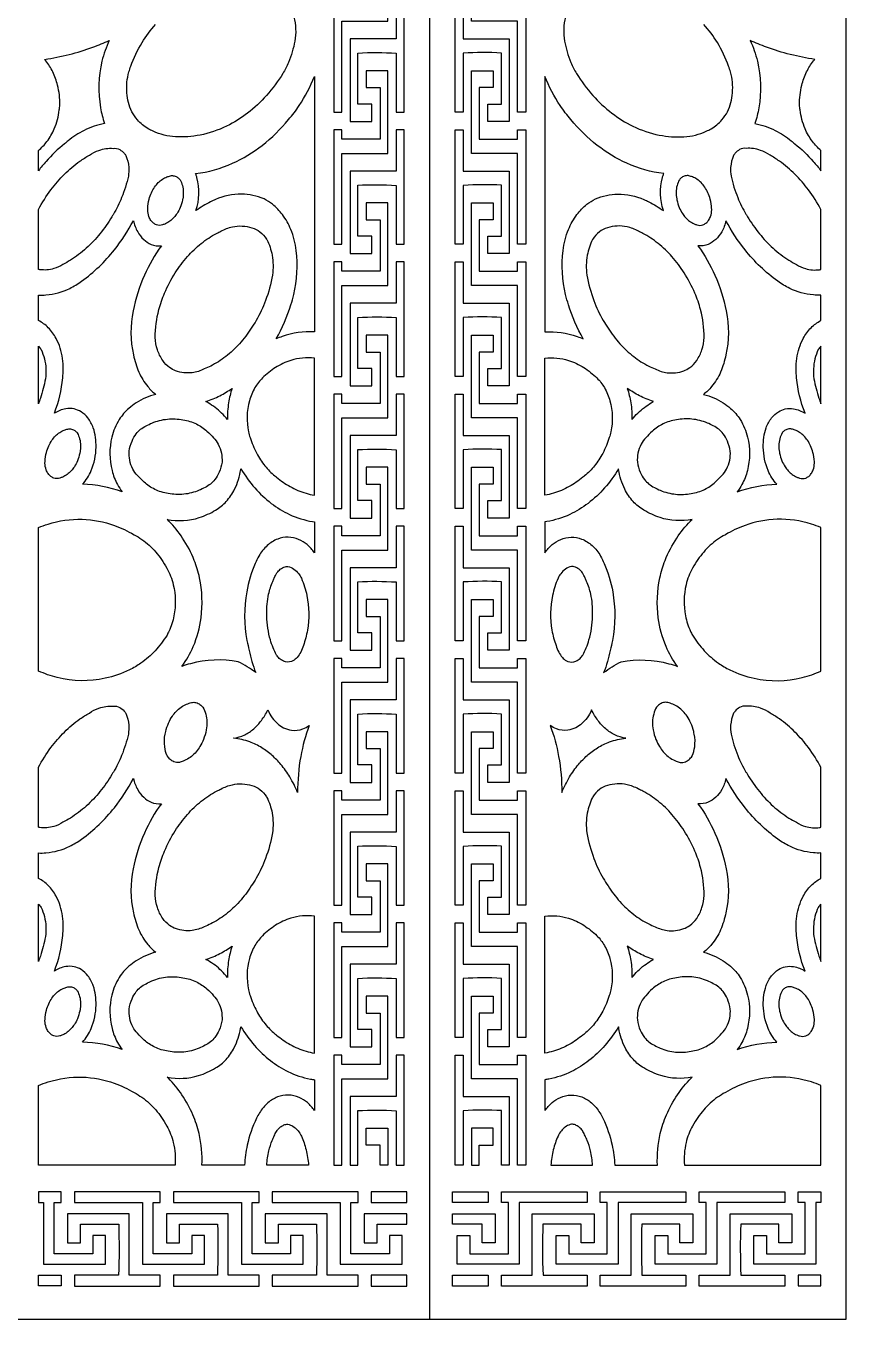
# Model space of a CAD drawing. Header units: millimetres. Extents: x -250 to 750, y -1000 to 1000.
# Drawn here: x 258 to 750, y -1000 to -224 of the extents above; entities that cross this region are included whole.
import ezdxf

# ---------------------------------------------------------------- set-up
doc = ezdxf.new("R2010")
doc.units = ezdxf.units.MM
doc.layers.add('Default', color=70, linetype='Continuous')

msp = doc.modelspace()

# ---------------------------------------------------------------- linework, layer by layer
at = {"layer": 'Default'}
msp.add_line((500, -1000), (500, 1000), dxfattribs=at)
for points in [[(0, -1000), (250, -1000), (500, -1000), (750, -1000), (750, 1000), (500, 1000), (250, 1000), (0, 1000), (-250, 1000), (-250, -1000)], [(474.81, -206.8), (474.81, -171.37), (461.91, -171.37), (461.91, -181.56), (470.22, -181.56), (470.22, -212.44), (447.2, -212.44), (447.2, -206.8), (442.38, -206.8), (442.38, -275.54), (447.2, -275.54), (447.2, -221.03), (474.81, -221.03)], [(525.19, -206.8), (525.19, -171.37), (538.09, -171.37), (538.09, -181.56), (529.78, -181.56), (529.78, -212.44), (552.8, -212.44), (552.8, -206.8), (557.62, -206.8), (557.62, -275.54), (552.8, -275.54), (552.8, -221.03), (525.19, -221.03)], [(470.22, -291.78), (447.2, -291.78), (447.2, -286.14), (442.38, -286.14), (442.38, -354.88), (447.2, -354.89), (447.2, -300.37), (474.81, -300.37), (474.81, -250.71), (461.91, -250.71), (461.91, -260.9), (470.22, -260.9)], [(529.78, -291.78), (552.8, -291.78), (552.8, -286.14), (557.62, -286.14), (557.62, -354.88), (552.8, -354.89), (552.8, -300.37), (525.19, -300.37), (525.19, -250.71), (538.09, -250.71), (538.09, -260.9), (529.78, -260.9)], [(474.81, -444.82), (474.81, -409.4), (461.91, -409.4), (461.91, -419.58), (470.22, -419.58), (470.22, -450.46), (447.2, -450.46), (447.2, -444.82), (442.38, -444.82), (442.38, -513.56), (447.2, -513.56), (447.2, -459.05), (474.81, -459.05)], [(525.19, -444.82), (525.19, -409.4), (538.09, -409.4), (538.09, -419.58), (529.78, -419.58), (529.78, -450.46), (552.8, -450.46), (552.8, -444.82), (557.62, -444.82), (557.62, -513.56), (552.8, -513.56), (552.8, -459.05), (525.19, -459.05)], [(474.81, -603.5), (474.81, -568.08), (461.91, -568.08), (461.91, -578.26), (470.22, -578.26), (470.22, -609.15), (447.2, -609.15), (447.2, -603.5), (442.38, -603.5), (442.38, -672.24), (447.2, -672.25), (447.2, -617.74), (474.81, -617.74)], [(525.19, -603.5), (525.19, -568.08), (538.09, -568.08), (538.09, -578.26), (529.78, -578.26), (529.78, -609.15), (552.8, -609.15), (552.8, -603.5), (557.62, -603.5), (557.62, -672.24), (552.8, -672.25), (552.8, -617.74), (525.19, -617.74)], [(474.81, -682.84), (474.81, -647.42), (461.91, -647.42), (461.91, -657.6), (470.22, -657.6), (470.22, -688.48), (447.2, -688.48), (447.2, -682.84), (442.38, -682.84), (442.38, -751.58), (447.2, -751.58), (447.2, -697.07), (474.81, -697.07)], [(525.19, -682.84), (525.19, -647.42), (538.09, -647.42), (538.09, -657.6), (529.78, -657.6), (529.78, -688.48), (552.8, -688.48), (552.8, -682.84), (557.62, -682.84), (557.62, -751.58), (552.8, -751.58), (552.8, -697.07), (525.19, -697.07)], [(470.22, -767.82), (447.2, -767.82), (447.2, -762.18), (442.38, -762.18), (442.38, -830.92), (447.2, -830.93), (447.2, -776.41), (474.81, -776.41), (474.81, -726.75), (461.91, -726.75), (461.91, -736.94), (470.22, -736.94)], [(529.78, -767.82), (552.8, -767.82), (552.8, -762.18), (557.62, -762.18), (557.62, -830.92), (552.8, -830.93), (552.8, -776.41), (525.19, -776.41), (525.19, -726.75), (538.09, -726.75), (538.09, -736.94), (529.78, -736.94)], [(470.22, -907.58), (470.22, -895.62), (461.91, -895.62), (461.91, -885.44), (474.81, -885.44), (474.81, -907.58)], [(529.78, -907.58), (529.78, -895.62), (538.09, -895.62), (538.09, -885.44), (525.19, -885.44), (525.19, -907.58)], [(265.15, -923.64), (265.15, -930.08), (268.21, -930.08), (268.21, -966.98), (278.87, -966.98), (305.37, -966.98), (305.37, -949.74), (297.75, -949.74), (297.75, -960.84), (274.64, -960.84), (274.64, -930.08), (278.87, -930.08), (278.87, -923.64)], [(397.6, -966.98), (424.11, -966.98), (424.11, -949.74), (416.48, -949.74), (416.48, -960.84), (393.38, -960.84), (393.38, -930.08), (397.6, -930.08), (397.6, -923.64), (346.16, -923.64), (346.16, -930.08), (386.95, -930.08), (386.95, -966.98)], [(486.25, -930.08), (486.25, -923.64), (464.89, -923.64), (464.89, -930.08)], [(513.75, -930.08), (513.75, -923.64), (535.11, -923.64), (535.11, -930.08)], [(602.4, -966.98), (575.89, -966.98), (575.89, -949.74), (583.52, -949.74), (583.52, -960.84), (606.62, -960.84), (606.62, -930.08), (602.4, -930.08), (602.4, -923.64), (653.84, -923.64), (653.84, -930.08), (613.05, -930.08), (613.05, -966.98)], [(734.85, -923.64), (734.85, -930.08), (731.79, -930.08), (731.79, -966.98), (721.13, -966.98), (694.63, -966.98), (694.63, -949.74), (702.25, -949.74), (702.25, -960.84), (725.36, -960.84), (725.36, -930.08), (721.13, -930.08), (721.13, -923.64)], [(486.25, -943.01), (486.25, -936.81), (460.67, -936.81), (460.67, -954.11), (468.5, -954.11), (468.5, -943.01)], [(513.75, -943.01), (513.75, -936.81), (539.33, -936.81), (539.33, -954.11), (531.5, -954.11), (531.5, -943.01)], [(265.15, -973.71), (278.87, -973.71), (278.87, -980), (265.15, -980), (265.15, -973.92)], [(486.25, -980.26), (486.25, -973.71), (464.89, -973.71), (464.89, -980.26)], [(513.75, -980.26), (513.75, -973.71), (535.11, -973.71), (535.11, -980.26)], [(734.85, -973.71), (721.13, -973.71), (721.13, -980), (734.85, -980), (734.85, -973.92)]]:
    msp.add_lwpolyline(points, close=True, dxfattribs=at)
for points in [[(479.85, -206.8), (479.85, -231.63), (452.24, -231.63), (452.24, -281.19), (465.18, -281.19), (465.18, -270.72), (456.88, -270.72), (456.88, -240.12, -0.031256), (479.85, -240.22), (479.85, -275.54), (484.75, -275.54), (484.75, -206.8)], [(520.15, -206.8), (520.15, -231.63), (547.76, -231.63), (547.76, -281.19), (534.82, -281.19), (534.82, -270.72), (543.12, -270.72), (543.12, -240.12, 0.031256), (520.15, -240.22), (520.15, -275.54), (515.25, -275.54), (515.25, -206.8)], [(265.15, -298.54, 0.061468), (270.22, -293.27, 0.059273), (274.64, -285.52, 0.065411), (277.67, -274.29, 0.01679), (277.98, -271.16, 0.065103), (276.62, -259.43, 0.05289), (273.7, -251.39, 0.056464), (269.6, -244.86, 0.009427), (268.84, -243.95, 0.051042), (297.81, -236.58, 0.017236), (307.63, -232.59, 0.051592), (303.28, -245.01, 0.101114), (302.41, -272.95, 0.036873), (304.74, -282.36, 0.065643), (292.62, -286.59, 0.051583), (282.92, -292.86, -0.01317), (280.86, -294.52, 0.043434), (269.7, -305.16, 0.018466), (265.15, -310.73)], [(734.85, -298.54, -0.061468), (729.78, -293.27, -0.059273), (725.36, -285.52, -0.065411), (722.33, -274.29, -0.01679), (722.02, -271.16, -0.065103), (723.38, -259.43, -0.05289), (726.3, -251.39, -0.056464), (730.4, -244.86, -0.009427), (731.16, -243.95, -0.051042), (702.19, -236.58, -0.017236), (692.37, -232.59, -0.051592), (696.72, -245.01, -0.101114), (697.59, -272.95, -0.036873), (695.26, -282.36, -0.065643), (707.38, -286.59, -0.051583), (717.08, -292.86, 0.01317), (719.14, -294.52, -0.043434), (730.3, -305.16, -0.018466), (734.85, -310.73)], [(359.49, -312.49, 0.074649), (381.61, -306.3, 0.058787), (399.42, -295.52, 0.05223), (415.29, -280.09, 0.022264), (421.67, -271.7, 0.054048), (430.82, -254.11), (430.82, -407.46, 0.10114), (411.47, -410.21, 0.019018), (407.79, -411.68, 0.054223), (416.69, -391.24, 0.018361), (418.41, -385.11, 0.088171), (419.93, -358.62, 0.068605), (416.63, -345.98, 0.0648), (411.58, -337.03, 0.067395), (405.61, -330.89, 0.055733), (400.54, -327.72, 0.096328), (387.03, -324.81, 0.107983), (371.43, -328, 0.020343), (368.47, -329.46, 0.039634), (359.7, -334.69, 0.145245), (360.28, -314.9, 0.014628), (359.73, -313.08, 0.014666)], [(640.51, -312.49, -0.074649), (618.39, -306.3, -0.058787), (600.58, -295.52, -0.05223), (584.71, -280.09, -0.022264), (578.33, -271.7, -0.054048), (569.18, -254.11), (569.18, -407.46, -0.10114), (588.53, -410.21, -0.019018), (592.21, -411.68, -0.054223), (583.31, -391.24, -0.018361), (581.59, -385.11, -0.088171), (580.07, -358.62, -0.068605), (583.37, -345.98, -0.0648), (588.42, -337.03, -0.067395), (594.39, -330.89, -0.055733), (599.46, -327.72, -0.096328), (612.97, -324.81, -0.107983), (628.57, -328, -0.020343), (631.53, -329.46, -0.039634), (640.3, -334.69, -0.145245), (639.72, -314.9, -0.014628), (640.27, -313.08, -0.014666)], [(479.85, -286.14), (479.85, -310.97), (452.24, -310.97), (452.24, -360.53), (465.18, -360.53), (465.18, -350.06), (456.88, -350.06), (456.88, -319.46, -0.031927), (479.85, -319.56), (479.85, -354.89), (484.75, -354.89), (484.75, -286.14)], [(520.15, -286.14), (520.15, -310.97), (547.76, -310.97), (547.76, -360.53), (534.82, -360.53), (534.82, -350.06), (543.12, -350.06), (543.12, -319.46, 0.031927), (520.15, -319.56), (520.15, -354.89), (515.25, -354.89), (515.25, -286.14)], [(265.15, -333.97, -0.037604), (272.63, -322.21, -0.037697), (280.71, -312.87, -0.042605), (290.07, -305, -0.025187), (295.69, -301.44, -0.06655), (301.46, -298.53, -0.099398), (309.99, -297.32, -0.147123), (313.95, -298.08, -0.093948), (316.59, -300.23, -0.038505), (317.57, -301.61, -0.084579), (319.33, -308.73, -0.058709), (319.1, -314.02, -0.042173), (315.08, -326.88, -0.038993), (310.12, -336.84, -0.00652), (309.19, -338.34, -0.036227), (302.05, -348.57, -0.039396), (293.83, -357.26, -0.044779), (284.33, -364.45, -0.020855), (279.84, -367, -0.071657), (274.36, -369.53, -0.109601), (266.01, -370.14, -0.031872), (265.15, -370.01)], [(734.85, -333.97, 0.037604), (727.37, -322.21, 0.037697), (719.29, -312.87, 0.042605), (709.93, -305, 0.025187), (704.31, -301.44, 0.06655), (698.54, -298.53, 0.099398), (690.01, -297.32, 0.147123), (686.05, -298.08, 0.093948), (683.41, -300.23, 0.038505), (682.43, -301.61, 0.084579), (680.67, -308.73, 0.058709), (680.9, -314.02, 0.042173), (684.92, -326.88, 0.038993), (689.88, -336.84, 0.00652), (690.81, -338.34, 0.036227), (697.95, -348.57, 0.039396), (706.17, -357.26, 0.044779), (715.67, -364.45, 0.020855), (720.16, -367, 0.071657), (725.64, -369.53, 0.109601), (733.99, -370.14, 0.031872), (734.85, -370.01)], [(350.11, -316.15, -0.060401), (351.51, -319.64, -0.117329), (351.73, -327.72, -0.008834), (351.59, -328.3, -0.048361), (350.17, -332.89, -0.045306), (348.33, -336.39, -0.041492), (346.43, -338.87, -0.050762), (344.01, -341.06, -0.055887), (341.33, -342.63, -0.03518), (339.64, -343.24, -0.1749), (335.94, -343.22, -0.08001), (334.14, -342.19, -0.068353), (332.62, -340.54, -0.063612), (331.42, -338.19, -0.081331), (330.71, -334.26, -0.021505), (330.73, -333.38, -0.052199), (331.61, -327.79, -0.041224), (332.97, -323.96, -0.046041), (334.88, -320.55, -0.046272), (337.06, -317.92, -0.052073), (339.55, -315.88, -0.057049), (342.29, -314.48, -0.020364), (343.27, -314.16, -0.110753), (345.51, -313.68, -0.106623), (347.73, -314.21, -0.078), (349.43, -315.4, -0.032309)], [(649.89, -316.15, 0.060401), (648.49, -319.64, 0.117329), (648.27, -327.72, 0.008834), (648.41, -328.3, 0.048361), (649.83, -332.89, 0.045306), (651.67, -336.39, 0.041492), (653.57, -338.87, 0.050762), (655.99, -341.06, 0.055887), (658.67, -342.63, 0.03518), (660.36, -343.24, 0.1749), (664.06, -343.22, 0.08001), (665.86, -342.19, 0.068353), (667.38, -340.54, 0.063612), (668.58, -338.19, 0.081331), (669.29, -334.26, 0.021505), (669.27, -333.38, 0.052199), (668.39, -327.79, 0.041224), (667.03, -323.96, 0.046041), (665.12, -320.55, 0.046272), (662.94, -317.92, 0.052073), (660.45, -315.88, 0.057049), (657.71, -314.48, 0.020364), (656.73, -314.16, 0.110753), (654.49, -313.68, 0.106623), (652.27, -314.21, 0.078), (650.57, -315.4, 0.032309)], [(474.81, -379.71), (474.81, -330.06, 0.000761), (461.91, -330.05), (461.91, -340.24), (470.22, -340.24), (470.22, -371.12), (447.2, -371.12), (447.2, -365.48), (442.38, -365.47), (442.38, -434.22), (447.2, -434.22), (447.2, -379.72)], [(525.19, -379.71), (525.19, -330.06, -0.000761), (538.09, -330.05), (538.09, -340.24), (529.78, -340.24), (529.78, -371.12), (552.8, -371.12), (552.8, -365.48), (557.62, -365.47), (557.62, -434.22), (552.8, -434.22), (552.8, -379.72)], [(265.15, -385.44, 0.033537), (269.66, -385.34, 0.089635), (283.9, -381.38, 0.044205), (291.03, -377.1, 0.068071), (310.7, -358.28, 0.044388), (322.15, -340.74, 0.075114), (324.71, -347.4, 0.078471), (328.32, -352.02, 0.092925), (332.81, -354.95, 0.128003), (338.94, -355.83, 0.054258), (328.78, -373.47, 0.052782), (321.95, -394.94, 0.103109), (322.15, -421.33, 0.045944), (325.35, -431.6, 0.067899), (330.77, -440.31, 0.054234), (335.59, -445.03, 0.085899), (323.83, -450.12, 0.032183), (319.44, -453.42, 0.077445), (313.64, -460.06, 0.078595), (309.19, -470.68, 0.123329), (309.29, -490.69, 0.06434), (312.58, -499.13, 0.042728), (315.41, -503.42, 0.080133), (291.6, -498.97, 0.080989), (296.82, -490.74, 0.095662), (299.72, -476.67, 0.078849), (298.08, -465.07, 0.082204), (294.78, -459.13, 0.087336), (290.68, -455.42, 0.087948), (286.52, -453.69, 0.098054), (281.54, -453.63, 0.094092), (274.68, -456.31, 0.072059), (279.74, -435.04, 0.018281), (280.05, -429.79, 0.083273), (278.2, -417.15, 0.048154), (275.75, -411.36, 0.072557), (271.01, -404.96, 0.084211), (265.15, -400.68)], [(734.85, -385.44, -0.033537), (730.34, -385.34, -0.089635), (716.1, -381.38, -0.044205), (708.97, -377.1, -0.068071), (689.3, -358.28, -0.044388), (677.85, -340.74, -0.075114), (675.29, -347.4, -0.078471), (671.68, -352.02, -0.092925), (667.19, -354.95, -0.128003), (661.06, -355.83, -0.054258), (671.22, -373.47, -0.052782), (678.05, -394.94, -0.103109), (677.85, -421.33, -0.045944), (674.65, -431.6, -0.067899), (669.23, -440.31, -0.054234), (664.41, -445.03, -0.085899), (676.17, -450.12, -0.032183), (680.56, -453.42, -0.077445), (686.36, -460.06, -0.078595), (690.81, -470.68, -0.123329), (690.71, -490.69, -0.06434), (687.42, -499.13, -0.042728), (684.59, -503.42, -0.080133), (708.4, -498.97, -0.080989), (703.18, -490.74, -0.095662), (700.28, -476.67, -0.078849), (701.92, -465.07, -0.082204), (705.22, -459.13, -0.087336), (709.32, -455.42, -0.087948), (713.48, -453.69, -0.098054), (718.46, -453.63, -0.094092), (725.32, -456.31, -0.072059), (720.26, -435.04, -0.018281), (719.95, -429.79, -0.083273), (721.8, -417.15, -0.048154), (724.25, -411.36, -0.072557), (728.99, -404.96, -0.084211), (734.85, -400.68)], [(402.27, -352.05, -0.070634), (405.39, -361.46, -0.078607), (405.65, -373.38, -0.045364), (401.44, -388.71, -0.042058), (395.84, -400.58, -0.01916), (392.92, -405.22, -0.041655), (385.78, -414.62, -0.045799), (377.54, -422.29, -0.049685), (368.52, -427.98, -0.020975), (364.67, -429.7, -0.087895), (357.4, -431.97, -0.117639), (347.5, -430.85, -0.070552), (343.9, -428.95, -0.080197), (339.72, -424.66, -0.073545), (336.54, -418.17, -0.064698), (335.24, -410.88, -0.061471), (337.42, -394.12, -0.041625), (340.82, -384.29, -0.04037), (347.27, -372.05, -0.040401), (354.55, -362.33, -0.044178), (362.87, -354.39, -0.048581), (372.1, -348.33, -0.013504), (374.7, -347.06, -0.076086), (381.55, -344.43, -0.129459), (393.29, -344.97, -0.096857), (398.11, -347.39, -0.080832), (402.07, -351.75)], [(597.73, -352.05, 0.070634), (594.61, -361.46, 0.078607), (594.35, -373.38, 0.045364), (598.56, -388.71, 0.042058), (604.16, -400.58, 0.01916), (607.08, -405.22, 0.041655), (614.22, -414.62, 0.045799), (622.46, -422.29, 0.049685), (631.48, -427.98, 0.020975), (635.33, -429.7, 0.087895), (642.6, -431.97, 0.117639), (652.5, -430.85, 0.070552), (656.1, -428.95, 0.080197), (660.28, -424.66, 0.073545), (663.46, -418.17, 0.064698), (664.76, -410.88, 0.061471), (662.58, -394.12, 0.041625), (659.18, -384.29, 0.04037), (652.73, -372.05, 0.040401), (645.45, -362.33, 0.044178), (637.13, -354.39, 0.048581), (627.9, -348.33, 0.013504), (625.3, -347.06, 0.076086), (618.45, -344.43, 0.129459), (606.71, -344.97, 0.096857), (601.89, -347.39, 0.080832), (597.93, -351.75)], [(479.85, -365.47), (479.85, -390.3), (452.24, -390.3), (452.24, -439.87, 0.00033), (465.18, -439.87), (465.18, -429.4), (456.88, -429.4), (456.88, -398.8, -0.031927), (479.85, -398.9), (479.85, -434.22), (484.75, -434.22), (484.75, -365.48)], [(520.15, -365.47), (520.15, -390.3), (547.76, -390.3), (547.76, -439.87, -0.00033), (534.82, -439.87), (534.82, -429.4), (543.12, -429.4), (543.12, -398.8, 0.031927), (520.15, -398.9), (520.15, -434.22), (515.25, -434.22), (515.25, -365.48)], [(265.15, -416.07, -0.041527), (266.7, -418.1, -0.051362), (268.71, -423.61, -0.096087), (269.35, -435.63, -0.032537), (266.34, -447.26, -0.010132), (265.15, -450.65)], [(734.85, -416.07, 0.041527), (733.3, -418.1, 0.051362), (731.29, -423.61, 0.096087), (730.65, -435.63, 0.032537), (733.66, -447.26, 0.010132), (734.85, -450.65)], [(430.82, -505.51), (430.82, -423.3, 0.102986), (416.65, -424.62, 0.064673), (407.45, -428.86, 0.053893), (399.63, -435.11, 0.066697), (395.09, -440.93, 0.062486), (391.78, -448.81, 0.121534), (391.25, -467.47, 0.023098), (392.18, -470.92, 0.047065), (396.15, -480.38, 0.04767), (401.07, -487.86, 0.053343), (407.02, -493.88, 0.009333), (408.1, -494.73, 0.047703), (416.24, -500.33, 0.056265), (425.77, -504.35, 0.029805)], [(569.18, -505.51), (569.18, -423.3, -0.102986), (583.35, -424.62, -0.064673), (592.55, -428.86, -0.053893), (600.37, -435.11, -0.066697), (604.91, -440.93, -0.062486), (608.22, -448.81, -0.121534), (608.75, -467.47, -0.023098), (607.82, -470.92, -0.047065), (603.85, -480.38, -0.04767), (598.93, -487.86, -0.053343), (592.98, -493.88, -0.009333), (591.9, -494.73, -0.047703), (583.76, -500.33, -0.056265), (574.23, -504.35, -0.029805)], [(378.58, -460.16, 0.029147), (375.02, -456.21, 0.031065), (371.14, -452.82, 0.033011), (367, -450.04, 0.010337), (365.69, -449.31, 0.039094), (374.11, -445.78, 0.033336), (381.36, -441.39, 0.039427), (379.29, -449.98, 0.043481)], [(621.42, -460.16, -0.029147), (624.98, -456.21, -0.031065), (628.86, -452.82, -0.033011), (633, -450.04, -0.010337), (634.31, -449.31, -0.039094), (625.89, -445.78, -0.033336), (618.64, -441.39, -0.039427), (620.71, -449.98, -0.043481)], [(479.85, -444.82), (479.85, -469.65), (452.24, -469.65), (452.24, -519.21), (465.18, -519.21), (465.18, -508.74), (456.88, -508.74), (456.88, -478.14, -0.031256), (479.85, -478.24), (479.85, -513.56), (484.75, -513.56), (484.75, -444.82)], [(520.15, -444.82), (520.15, -469.65), (547.76, -469.65), (547.76, -519.21), (534.82, -519.21), (534.82, -508.74), (543.12, -508.74), (543.12, -478.14, 0.031256), (520.15, -478.24), (520.15, -513.56), (515.25, -513.56), (515.25, -444.82)], [(288.46, -468.14, -0.060401), (289.86, -471.63, -0.117329), (290.08, -479.71, -0.008834), (289.94, -480.29, -0.048361), (288.52, -484.88, -0.045306), (286.68, -488.38, -0.041492), (284.78, -490.86, -0.050762), (282.36, -493.05, -0.055887), (279.68, -494.62, -0.03518), (277.99, -495.23, -0.1749), (274.29, -495.21, -0.08001), (272.49, -494.18, -0.068353), (270.97, -492.53, -0.063612), (269.77, -490.18, -0.081331), (269.06, -486.25, -0.021505), (269.08, -485.37, -0.052199), (269.96, -479.78, -0.041224), (271.32, -475.95, -0.046041), (273.23, -472.54, -0.046272), (275.41, -469.91, -0.052073), (277.9, -467.87, -0.057049), (280.64, -466.47, -0.020364), (281.62, -466.15, -0.110753), (283.86, -465.67, -0.106623), (286.08, -466.2, -0.078), (287.78, -467.39, -0.032309)], [(319.56, -479.1, -0.066194), (321.32, -472.98, -0.062414), (323.85, -468.65, -0.056443), (326.44, -465.94, -0.055088), (333.29, -462.17, -0.075464), (342.55, -459.84, -0.075238), (351.87, -460.35, -0.082748), (359.92, -462.75, -0.063945), (366.31, -467.02, -0.039997), (370.25, -471.08, -0.076844), (373.1, -474.89, -0.072199), (374.97, -480.23, -0.062881), (375.33, -485.64, -0.066194), (373.57, -491.76, -0.062414), (371.03, -496.08, -0.056443), (368.44, -498.79, -0.055088), (361.6, -502.57, -0.075464), (352.34, -504.9, -0.075238), (343.02, -504.39, -0.082748), (334.96, -501.98, -0.063945), (328.58, -497.72, -0.039997), (324.64, -493.66, -0.076844), (321.78, -489.84, -0.072199), (319.91, -484.51, -0.062881)], [(680.44, -479.1, 0.066194), (678.68, -472.98, 0.062414), (676.15, -468.65, 0.056443), (673.56, -465.94, 0.055088), (666.71, -462.17, 0.075464), (657.45, -459.84, 0.075238), (648.13, -460.35, 0.082748), (640.08, -462.75, 0.063945), (633.69, -467.02, 0.039997), (629.75, -471.08, 0.076844), (626.9, -474.89, 0.072199), (625.03, -480.23, 0.062881), (624.67, -485.64, 0.066194), (626.43, -491.76, 0.062414), (628.97, -496.08, 0.056443), (631.56, -498.79, 0.055088), (638.4, -502.57, 0.075464), (647.66, -504.9, 0.075238), (656.98, -504.39, 0.082748), (665.04, -501.98, 0.063945), (671.42, -497.72, 0.039997), (675.36, -493.66, 0.076844), (678.22, -489.84, 0.072199), (680.09, -484.51, 0.062881)], [(711.54, -468.14, 0.060401), (710.14, -471.63, 0.117329), (709.92, -479.71, 0.008834), (710.06, -480.29, 0.048361), (711.48, -484.88, 0.045306), (713.32, -488.38, 0.041492), (715.22, -490.86, 0.050762), (717.64, -493.05, 0.055887), (720.32, -494.62, 0.03518), (722.01, -495.23, 0.1749), (725.71, -495.21, 0.08001), (727.51, -494.18, 0.068353), (729.03, -492.53, 0.063612), (730.23, -490.18, 0.081331), (730.94, -486.25, 0.021505), (730.92, -485.37, 0.052199), (730.04, -479.78, 0.041224), (728.68, -475.95, 0.046041), (726.77, -472.54, 0.046272), (724.59, -469.91, 0.052073), (722.1, -467.87, 0.057049), (719.36, -466.47, 0.020364), (718.38, -466.15, 0.110753), (716.14, -465.67, 0.106623), (713.92, -466.2, 0.078), (712.22, -467.39, 0.032309)], [(474.81, -538.4), (474.81, -488.74, 0.000761), (461.91, -488.73), (461.91, -498.92), (470.22, -498.92), (470.22, -529.81), (447.2, -529.81), (447.2, -524.16), (442.38, -524.16), (442.38, -592.91), (447.2, -592.91), (447.2, -538.4)], [(525.19, -538.4), (525.19, -488.74, -0.000761), (538.09, -488.73), (538.09, -498.92), (529.78, -498.92), (529.78, -529.81), (552.8, -529.81), (552.8, -524.16), (557.62, -524.16), (557.62, -592.91), (552.8, -592.91), (552.8, -538.4)], [(430.82, -521.48), (430.82, -540.01, 0.068385), (426.46, -535.18, 0.078619), (421.29, -532.01, 0.19202), (408.78, -531.8, 0.089909), (402.47, -535.72, 0.075722), (397.42, -542.05, 0.022447), (395.28, -546.39, 0.058926), (390.13, -563.49, 0.091248), (390.32, -592.77, 0.019547), (391.68, -598.64, 0.052971), (395.57, -611.96, 0.051169), (385.09, -605.46, 0.111394), (356.39, -606.63, 0.019649), (351.25, -608.22, 0.060295), (358.09, -596.32, 0.066418), (362.75, -579.02, 0.085564), (361.82, -555.04, 0.042113), (358.7, -544.64, 0.048588), (351.68, -531.27, 0.04956), (343.47, -521.02, 0.005887), (342.44, -520, 0.12494), (361.7, -518.92, 0.061034), (371.45, -514.44, 0.07907), (377.88, -509.27, 0.066853), (382.88, -501.88, 0.074188), (386.57, -490.13), (386.64, -489.67, 0.045111), (395.05, -501.14, 0.050025), (404.91, -510.38, 0.055151), (415.87, -517.04, 0.070729), (429.74, -521.32)], [(569.18, -521.48), (569.18, -540.01, -0.068385), (573.54, -535.18, -0.078619), (578.71, -532.01, -0.19202), (591.22, -531.8, -0.089909), (597.53, -535.72, -0.075722), (602.58, -542.05, -0.022447), (604.72, -546.39, -0.058926), (609.87, -563.49, -0.091248), (609.68, -592.77, -0.019547), (608.32, -598.64, -0.052971), (604.43, -611.96, -0.051169), (614.91, -605.46, -0.111394), (643.61, -606.63, -0.019649), (648.75, -608.22, -0.060295), (641.91, -596.32, -0.066418), (637.25, -579.02, -0.085564), (638.18, -555.04, -0.042113), (641.3, -544.64, -0.048588), (648.32, -531.27, -0.04956), (656.53, -521.02, -0.005887), (657.56, -520, -0.12494), (638.3, -518.92, -0.061034), (628.55, -514.44, -0.07907), (622.12, -509.27, -0.066853), (617.12, -501.88, -0.074188), (613.43, -490.13), (613.36, -489.67, -0.045111), (604.95, -501.14, -0.050025), (595.09, -510.38, -0.055151), (584.13, -517.04, -0.070729), (570.26, -521.32)], [(265.15, -524.89, -0.029295), (270.88, -522.86, -0.084835), (291.39, -519.95, -0.078052), (310.69, -523.62, -0.046921), (322.51, -529.19, -0.063792), (331.55, -535.53, -0.054259), (339.01, -544.1, -0.020178), (342.26, -549.3, -0.066703), (346.07, -559.2, -0.106858), (346.46, -577.83, -0.063079), (343.42, -587.25, -0.016924), (342.32, -589.4, -0.048199), (335.13, -598.85, -0.053759), (326.68, -606.28, -0.043456), (319.78, -610.31, -0.058708), (305.21, -615.37, -0.116308), (276.35, -614.93, -0.044042), (265.15, -611.01)], [(734.85, -524.89, 0.029295), (729.12, -522.86, 0.084835), (708.61, -519.95, 0.078052), (689.31, -523.62, 0.046921), (677.49, -529.19, 0.063792), (668.45, -535.53, 0.054259), (660.99, -544.1, 0.020178), (657.74, -549.3, 0.066703), (653.93, -559.2, 0.106858), (653.54, -577.83, 0.063079), (656.58, -587.25, 0.016924), (657.68, -589.4, 0.048199), (664.87, -598.85, 0.053759), (673.32, -606.28, 0.043456), (680.22, -610.31, 0.058708), (694.79, -615.37, 0.116308), (723.65, -614.93, 0.044042), (734.85, -611.01)], [(479.85, -524.16), (479.85, -548.99), (452.24, -548.99), (452.24, -598.55), (465.18, -598.55), (465.18, -588.08), (456.88, -588.08), (456.88, -557.48, -0.031256), (479.85, -557.58), (479.85, -592.9), (484.75, -592.9), (484.75, -524.15)], [(520.15, -524.16), (520.15, -548.99), (547.76, -548.99), (547.76, -598.55), (534.82, -598.55), (534.82, -588.08), (543.12, -588.08), (543.12, -557.48, 0.031256), (520.15, -557.58), (520.15, -592.9), (515.25, -592.9), (515.25, -524.15)], [(414.88, -548.21, -0.096271), (418.52, -549.87, -0.074455), (421.35, -552.67, -0.047485), (422.97, -555.35, -0.052206), (426.26, -565.66, -0.094197), (426.59, -586.56, -0.045587), (424.16, -595.65, -0.06367), (422.57, -599.78, -0.066368), (420.37, -602.85, -0.068734), (417.94, -604.85, -0.025883), (417, -605.36, -0.170214), (412.25, -605.08, -0.085492), (409.72, -603.43, -0.057383), (408.07, -601.48, -0.051084), (404.37, -592.34, -0.066489), (402.26, -578.14, -0.005439), (402.26, -576.94, -0.065625), (403.31, -564.89, -0.048042), (405.77, -557.24, -0.014413), (406.72, -555.2, -0.068978), (408.32, -552.1, -0.072267), (410.3, -549.97, -0.103306), (413.23, -548.45, -0.055046), (414.49, -548.22, -0.019033)], [(585.12, -548.21, 0.096271), (581.48, -549.87, 0.074455), (578.65, -552.67, 0.047485), (577.03, -555.35, 0.052206), (573.74, -565.66, 0.094197), (573.41, -586.56, 0.045587), (575.84, -595.65, 0.06367), (577.43, -599.78, 0.066368), (579.63, -602.85, 0.068734), (582.06, -604.85, 0.025883), (583, -605.36, 0.170214), (587.75, -605.08, 0.085492), (590.28, -603.43, 0.057383), (591.93, -601.48, 0.051084), (595.63, -592.34, 0.066489), (597.74, -578.14, 0.005439), (597.74, -576.94, 0.065625), (596.69, -564.89, 0.048042), (594.23, -557.24, 0.014413), (593.28, -555.2, 0.068978), (591.68, -552.1, 0.072267), (589.7, -549.97, 0.103306), (586.77, -548.45, 0.055046), (585.51, -548.22, 0.019033)], [(479.85, -603.5), (479.85, -628.32), (452.24, -628.32), (452.24, -677.89), (465.18, -677.89), (465.18, -667.42), (456.88, -667.42), (456.88, -636.82, -0.031927), (479.85, -636.92), (479.85, -672.24), (484.75, -672.24), (484.75, -603.49)], [(520.15, -603.5), (520.15, -628.32), (547.76, -628.32), (547.76, -677.89), (534.82, -677.89), (534.82, -667.42), (543.12, -667.42), (543.12, -636.82, 0.031927), (520.15, -636.92), (520.15, -672.24), (515.25, -672.24), (515.25, -603.49)], [(265.15, -668.77, -0.037604), (272.63, -657, -0.037697), (280.71, -647.67, -0.042606), (290.07, -639.79, -0.025187), (295.69, -636.24, -0.06655), (301.46, -633.32, -0.099398), (309.99, -632.11, -0.147123), (313.95, -632.88, -0.093948), (316.59, -635.02, -0.038505), (317.57, -636.41, -0.084579), (319.33, -643.53, -0.058709), (319.1, -648.82, -0.042173), (315.08, -661.68, -0.038993), (310.12, -671.64, -0.00652), (309.19, -673.14, -0.036227), (302.06, -683.36, -0.039396), (293.83, -692.05, -0.044779), (284.33, -699.25, -0.020855), (279.84, -701.8, -0.071657), (274.36, -704.33, -0.109601), (266.01, -704.93, -0.031878), (265.15, -704.8)], [(363.83, -632.76, -0.062032), (365.54, -636.85, -0.119657), (365.82, -646.39, -0.047566), (364.2, -652.04, -0.044372), (362.05, -656.38, -0.040531), (359.8, -659.49, -0.049537), (356.92, -662.28, -0.054641), (353.7, -664.32, -0.029578), (351.95, -665.05, -0.091571), (349.72, -665.85, -0.134412), (346.38, -665.46, -0.08047), (344.28, -664.16, -0.068554), (342.53, -662.13, -0.00733), (342.36, -661.86, -0.06394), (340.92, -656.55, -0.086116), (341.17, -648.83, -0.017951), (341.53, -647.34, -0.045582), (343.24, -642.27, -0.046076), (345.52, -638.13, -0.042282), (347.85, -635.22, -0.051752), (350.81, -632.68, -0.05687), (354.07, -630.9, -0.027159), (355.63, -630.37, -0.111195), (358.32, -629.8, -0.106955), (361, -630.44, -0.078178), (363.04, -631.88, -0.031642)], [(402.77, -634.36, 0.05574), (405.49, -639.13, 0.057283), (408.65, -642.61, 0.064261), (412.26, -645.06, 0.085929), (417.04, -646.56, 0.122079), (423.94, -645.74, 0.062946), (427.62, -643.78, 0.043349), (422.59, -662.24, 0.046677), (420.72, -683.98, 0.039939), (416.03, -674.61, 0.040208), (410.63, -667.07, 0.036003), (405.51, -661.8, 0.043626), (399.28, -657.14, 0.051308), (391.97, -653.54, 0.068435), (382.36, -651.39), (382.17, -651.38, 0.079875), (388.95, -649.31, 0.062525), (394.34, -645.74, 0.053954), (398.99, -640.71, 0.048864)], [(597.23, -634.36, -0.05574), (594.51, -639.13, -0.057283), (591.35, -642.61, -0.064261), (587.74, -645.06, -0.085929), (582.96, -646.56, -0.122079), (576.06, -645.74, -0.062946), (572.38, -643.78, -0.043349), (577.41, -662.24, -0.046677), (579.28, -683.98, -0.039939), (583.97, -674.61, -0.040208), (589.37, -667.07, -0.036003), (594.49, -661.8, -0.043626), (600.72, -657.14, -0.051308), (608.03, -653.54, -0.068435), (617.64, -651.39), (617.83, -651.38, -0.079875), (611.05, -649.31, -0.062525), (605.66, -645.74, -0.053954), (601.01, -640.71, -0.048864)], [(636.17, -632.76, 0.062032), (634.46, -636.85, 0.119657), (634.18, -646.39, 0.047566), (635.8, -652.04, 0.044372), (637.95, -656.38, 0.040531), (640.2, -659.49, 0.049537), (643.08, -662.28, 0.054641), (646.3, -664.32, 0.029578), (648.05, -665.05, 0.091571), (650.28, -665.85, 0.134412), (653.62, -665.46, 0.08047), (655.72, -664.16, 0.068554), (657.47, -662.13, 0.00733), (657.64, -661.86, 0.06394), (659.08, -656.55, 0.086116), (658.83, -648.83, 0.017951), (658.47, -647.34, 0.045582), (656.76, -642.27, 0.046076), (654.48, -638.13, 0.042282), (652.15, -635.22, 0.051752), (649.19, -632.68, 0.05687), (645.93, -630.9, 0.027159), (644.37, -630.37, 0.111195), (641.68, -629.8, 0.106955), (639, -630.44, 0.078178), (636.96, -631.88, 0.031642)], [(734.85, -668.77, 0.037604), (727.37, -657, 0.037697), (719.29, -647.67, 0.042606), (709.93, -639.79, 0.025187), (704.31, -636.24, 0.06655), (698.54, -633.32, 0.099398), (690.01, -632.11, 0.147123), (686.05, -632.88, 0.093948), (683.41, -635.02, 0.038505), (682.43, -636.41, 0.084579), (680.67, -643.53, 0.058709), (680.9, -648.82, 0.042173), (684.92, -661.68, 0.038993), (689.88, -671.64, 0.00652), (690.81, -673.14, 0.036227), (697.94, -683.36, 0.039396), (706.17, -692.05, 0.044779), (715.67, -699.25, 0.020855), (720.16, -701.8, 0.071657), (725.64, -704.33, 0.109601), (733.99, -704.93, 0.031878), (734.85, -704.8)], [(265.15, -720.23, 0.033539), (269.66, -720.14, 0.089635), (283.9, -716.17, 0.044205), (291.03, -711.9, 0.068071), (310.7, -693.07, 0.044388), (322.15, -675.54, 0.075114), (324.71, -682.2, 0.078471), (328.32, -686.82, 0.092925), (332.81, -689.75, 0.128003), (338.95, -690.63, 0.054258), (328.78, -708.27, 0.052782), (321.95, -729.74, 0.103109), (322.15, -756.13, 0.045944), (325.35, -766.4, 0.067899), (330.77, -775.11, 0.054234), (335.59, -779.83, 0.085899), (323.83, -784.92, 0.032183), (319.44, -788.22, 0.077445), (313.64, -794.86, 0.078595), (309.19, -805.48, 0.123329), (309.29, -825.49, 0.06434), (312.58, -833.93, 0.042728), (315.41, -838.21, 0.080133), (291.6, -833.77, 0.080989), (296.82, -825.53, 0.095662), (299.72, -811.47, 0.078849), (298.08, -799.86, 0.082204), (294.78, -793.92, 0.087336), (290.68, -790.21, 0.087948), (286.52, -788.49, 0.098054), (281.54, -788.43, 0.094092), (274.68, -791.11, 0.072059), (279.74, -769.83, 0.018281), (280.05, -764.59, 0.083273), (278.2, -751.94, 0.048154), (275.75, -746.16, 0.072557), (271.02, -739.76, 0.084213), (265.15, -735.47)], [(402.27, -686.84, -0.070634), (405.39, -696.25, -0.078607), (405.65, -708.18, -0.045364), (401.44, -723.5, -0.042058), (395.84, -735.38, -0.01916), (392.92, -740.02, -0.041655), (385.78, -749.42, -0.045799), (377.54, -757.09, -0.049685), (368.52, -762.78, -0.020975), (364.67, -764.5, -0.087895), (357.4, -766.76, -0.117639), (347.5, -765.65, -0.070552), (343.9, -763.75, -0.080197), (339.72, -759.46, -0.073545), (336.54, -752.96, -0.064698), (335.24, -745.68, -0.061471), (337.42, -728.91, -0.041625), (340.82, -719.08, -0.04037), (347.27, -706.84, -0.040401), (354.55, -697.13, -0.044178), (362.87, -689.18, -0.048581), (372.1, -683.13, -0.013504), (374.7, -681.86, -0.076086), (381.55, -679.23, -0.129459), (393.29, -679.77, -0.096857), (398.11, -682.19, -0.080832), (402.07, -686.54)], [(479.85, -682.84), (479.85, -707.67), (452.24, -707.67), (452.24, -757.23), (465.18, -757.23), (465.18, -746.76), (456.88, -746.76), (456.88, -716.16, -0.031256), (479.85, -716.26), (479.85, -751.58), (484.75, -751.58), (484.75, -682.84)], [(520.15, -682.84), (520.15, -707.67), (547.76, -707.67), (547.76, -757.23), (534.82, -757.23), (534.82, -746.76), (543.12, -746.76), (543.12, -716.16, 0.031256), (520.15, -716.26), (520.15, -751.58), (515.25, -751.58), (515.25, -682.84)], [(597.73, -686.84, 0.070634), (594.61, -696.25, 0.078607), (594.35, -708.18, 0.045364), (598.56, -723.5, 0.042058), (604.16, -735.38, 0.01916), (607.08, -740.02, 0.041655), (614.22, -749.42, 0.045799), (622.46, -757.09, 0.049685), (631.48, -762.78, 0.020975), (635.33, -764.5, 0.087895), (642.6, -766.76, 0.117639), (652.5, -765.65, 0.070552), (656.1, -763.75, 0.080197), (660.28, -759.46, 0.073545), (663.46, -752.96, 0.064698), (664.76, -745.68, 0.061471), (662.58, -728.91, 0.041625), (659.18, -719.08, 0.04037), (652.73, -706.84, 0.040401), (645.45, -697.13, 0.044178), (637.13, -689.18, 0.048581), (627.9, -683.13, 0.013504), (625.3, -681.86, 0.076086), (618.45, -679.23, 0.129459), (606.71, -679.77, 0.096857), (601.89, -682.19, 0.080832), (597.93, -686.54)], [(734.85, -720.23, -0.033539), (730.34, -720.14, -0.089635), (716.1, -716.17, -0.044205), (708.97, -711.9, -0.068071), (689.3, -693.07, -0.044388), (677.85, -675.54, -0.075114), (675.29, -682.2, -0.078471), (671.68, -686.82, -0.092925), (667.19, -689.75, -0.128003), (661.05, -690.63, -0.054258), (671.22, -708.27, -0.052782), (678.05, -729.74, -0.103109), (677.85, -756.13, -0.045944), (674.65, -766.4, -0.067899), (669.23, -775.11, -0.054234), (664.41, -779.83, -0.085899), (676.17, -784.92, -0.032183), (680.56, -788.22, -0.077445), (686.36, -794.86, -0.078595), (690.81, -805.48, -0.123329), (690.71, -825.49, -0.06434), (687.42, -833.93, -0.042728), (684.59, -838.21, -0.080133), (708.4, -833.77, -0.080989), (703.18, -825.53, -0.095662), (700.28, -811.47, -0.078849), (701.92, -799.86, -0.082204), (705.22, -793.92, -0.087336), (709.32, -790.21, -0.087948), (713.48, -788.49, -0.098054), (718.46, -788.43, -0.094092), (725.32, -791.11, -0.072059), (720.26, -769.83, -0.018281), (719.95, -764.59, -0.083273), (721.8, -751.94, -0.048154), (724.25, -746.16, -0.072557), (728.98, -739.76, -0.084213), (734.85, -735.47)], [(265.15, -750.87, -0.041531), (266.7, -752.9, -0.051363), (268.71, -758.41, -0.096087), (269.35, -770.42, -0.032537), (266.34, -782.06, -0.010133), (265.15, -785.45)], [(734.85, -750.87, 0.041531), (733.3, -752.9, 0.051363), (731.29, -758.41, 0.096087), (730.65, -770.42, 0.032537), (733.66, -782.06, 0.010133), (734.85, -785.45)], [(430.82, -840.31), (430.82, -758.1, 0.102986), (416.65, -759.41, 0.064673), (407.45, -763.65, 0.053893), (399.63, -769.9, 0.066697), (395.09, -775.72, 0.062486), (391.78, -783.61, 0.121534), (391.25, -802.27, 0.023098), (392.18, -805.72, 0.047065), (396.15, -815.18, 0.04767), (401.07, -822.66, 0.053343), (407.02, -828.67, 0.009333), (408.1, -829.52, 0.047703), (416.24, -835.13, 0.056265), (425.77, -839.14, 0.029805)], [(569.18, -840.31), (569.18, -758.1, -0.102986), (583.35, -759.41, -0.064673), (592.55, -763.65, -0.053893), (600.37, -769.9, -0.066697), (604.91, -775.72, -0.062486), (608.22, -783.61, -0.121534), (608.75, -802.27, -0.023098), (607.82, -805.72, -0.047065), (603.85, -815.18, -0.04767), (598.93, -822.66, -0.053343), (592.98, -828.67, -0.009333), (591.9, -829.52, -0.047703), (583.76, -835.13, -0.056265), (574.23, -839.14, -0.029805)], [(479.85, -762.18), (479.85, -787.01), (452.24, -787.01), (452.24, -836.57), (465.18, -836.57), (465.18, -826.1), (456.88, -826.1), (456.88, -795.5, -0.031927), (479.85, -795.61), (479.85, -830.93), (484.75, -830.93), (484.75, -762.18)], [(520.15, -762.18), (520.15, -787.01), (547.76, -787.01), (547.76, -836.57), (534.82, -836.57), (534.82, -826.1), (543.12, -826.1), (543.12, -795.5, 0.031927), (520.15, -795.61), (520.15, -830.93), (515.25, -830.93), (515.25, -762.18)], [(378.58, -794.95, 0.029147), (375.02, -791, 0.031065), (371.14, -787.62, 0.033011), (367, -784.83, 0.010337), (365.69, -784.11, 0.039094), (374.11, -780.58, 0.033336), (381.36, -776.19, 0.039427), (379.29, -784.78, 0.043481)], [(621.42, -794.95, -0.029147), (624.98, -791, -0.031065), (628.86, -787.62, -0.033011), (633, -784.83, -0.010337), (634.31, -784.11, -0.039094), (625.89, -780.58, -0.033336), (618.64, -776.19, -0.039427), (620.71, -784.78, -0.043481)], [(319.56, -813.89, -0.066194), (321.32, -807.77, -0.062414), (323.85, -803.45, -0.056443), (326.44, -800.74, -0.055088), (333.29, -796.97, -0.075464), (342.55, -794.63, -0.075238), (351.87, -795.15, -0.082748), (359.92, -797.55, -0.063945), (366.31, -801.82, -0.039997), (370.25, -805.87, -0.076844), (373.1, -809.69, -0.072199), (374.97, -815.02, -0.062881), (375.33, -820.43, -0.066194), (373.57, -826.56, -0.062414), (371.03, -830.88, -0.056443), (368.44, -833.59, -0.055088), (361.6, -837.36, -0.075464), (352.34, -839.7, -0.075238), (343.02, -839.18, -0.082748), (334.96, -836.78, -0.063945), (328.58, -832.51, -0.039997), (324.64, -828.46, -0.076844), (321.78, -824.64, -0.072199), (319.91, -819.31, -0.062881)], [(680.44, -813.89, 0.066194), (678.68, -807.77, 0.062414), (676.15, -803.45, 0.056443), (673.56, -800.74, 0.055088), (666.71, -796.97, 0.075464), (657.45, -794.63, 0.075238), (648.13, -795.15, 0.082748), (640.08, -797.55, 0.063945), (633.69, -801.82, 0.039997), (629.75, -805.87, 0.076844), (626.9, -809.69, 0.072199), (625.03, -815.02, 0.062881), (624.67, -820.43, 0.066194), (626.43, -826.56, 0.062414), (628.97, -830.88, 0.056443), (631.56, -833.59, 0.055088), (638.4, -837.36, 0.075464), (647.66, -839.7, 0.075238), (656.98, -839.18, 0.082748), (665.04, -836.78, 0.063945), (671.42, -832.51, 0.039997), (675.36, -828.46, 0.076844), (678.22, -824.64, 0.072199), (680.09, -819.31, 0.062881)], [(288.46, -802.94, -0.060401), (289.86, -806.43, -0.117329), (290.08, -814.51, -0.008834), (289.94, -815.09, -0.048361), (288.52, -819.68, -0.045306), (286.68, -823.18, -0.041492), (284.78, -825.65, -0.050762), (282.36, -827.85, -0.055887), (279.68, -829.42, -0.03518), (278, -830.02, -0.1749), (274.29, -830.01, -0.08001), (272.49, -828.98, -0.068353), (270.97, -827.33, -0.063612), (269.77, -824.97, -0.081331), (269.06, -821.04, -0.021505), (269.08, -820.16, -0.052199), (269.96, -814.58, -0.041224), (271.32, -810.75, -0.046041), (273.23, -807.33, -0.046272), (275.41, -804.71, -0.052073), (277.9, -802.66, -0.057049), (280.64, -801.27, -0.020364), (281.62, -800.94, -0.110753), (283.86, -800.47, -0.106623), (286.08, -801, -0.078), (287.78, -802.19, -0.032309)], [(442.38, -907.58), (447.2, -907.58), (447.2, -855.76), (474.81, -855.75), (474.81, -806.1, 0.000761), (461.91, -806.09), (461.91, -816.28), (470.22, -816.28), (470.22, -847.16), (447.2, -847.16), (447.2, -841.52), (442.38, -841.52)], [(557.62, -907.58), (552.8, -907.58), (552.8, -855.76), (525.19, -855.75), (525.19, -806.1, -0.000761), (538.09, -806.09), (538.09, -816.28), (529.78, -816.28), (529.78, -847.16), (552.8, -847.16), (552.8, -841.52), (557.62, -841.52)], [(711.54, -802.94, 0.060401), (710.14, -806.43, 0.117329), (709.92, -814.51, 0.008834), (710.06, -815.09, 0.048361), (711.48, -819.68, 0.045306), (713.32, -823.18, 0.041492), (715.22, -825.65, 0.050762), (717.64, -827.85, 0.055887), (720.32, -829.42, 0.03518), (722, -830.02, 0.1749), (725.71, -830.01, 0.08001), (727.51, -828.98, 0.068353), (729.03, -827.33, 0.063612), (730.23, -824.97, 0.081331), (730.94, -821.04, 0.021505), (730.92, -820.16, 0.052199), (730.04, -814.58, 0.041224), (728.68, -810.75, 0.046041), (726.77, -807.33, 0.046272), (724.59, -804.71, 0.052073), (722.1, -802.66, 0.057049), (719.36, -801.27, 0.020364), (718.38, -800.94, 0.110753), (716.14, -800.47, 0.106623), (713.92, -801, 0.078), (712.22, -802.19, 0.032309)], [(363.28, -907.58, 0.067981), (361.56, -888.67, 0.048836), (357.83, -877.42, 0.044775), (351.22, -865.37, 0.048647), (343.12, -855.47), (342.44, -854.79, 0.122159), (361.27, -853.85, 0.06368), (371.45, -849.23, 0.077469), (377.75, -844.22, 0.066319), (382.72, -836.97, 0.072772), (386.46, -825.57, 0.006367), (386.64, -824.47, 0.044028), (394.81, -835.69, 0.048712), (404.38, -844.79, 0.053254), (414.94, -851.42, 0.068869), (428.41, -855.89, 0.012271), (430.82, -856.28), (430.82, -874.81, 0.066634), (426.57, -870.07, 0.076417), (421.55, -866.91, 0.197052), (408.72, -866.62, 0.083264), (402.92, -870.13, 0.074733), (397.83, -876.16, 0.021533), (396.04, -879.47, 0.059313), (390.49, -895.56, 0.038916), (388.86, -907.58)], [(636.72, -907.58, -0.067981), (638.44, -888.67, -0.048836), (642.17, -877.42, -0.044775), (648.78, -865.37, -0.048647), (656.88, -855.47), (657.56, -854.79, -0.122159), (638.73, -853.85, -0.06368), (628.55, -849.23, -0.077469), (622.25, -844.22, -0.066319), (617.28, -836.97, -0.072772), (613.54, -825.57, -0.006367), (613.36, -824.47, -0.044028), (605.19, -835.69, -0.048712), (595.62, -844.79, -0.053254), (585.06, -851.42, -0.068869), (571.59, -855.89, -0.012271), (569.18, -856.28), (569.18, -874.81, -0.066634), (573.43, -870.07, -0.076417), (578.45, -866.91, -0.197052), (591.28, -866.62, -0.083264), (597.08, -870.13, -0.074733), (602.17, -876.16, -0.021533), (603.96, -879.47, -0.059313), (609.51, -895.56, -0.038916), (611.14, -907.58)], [(456.88, -907.58), (456.88, -874.84, -0.031931), (479.85, -874.94), (479.85, -907.58), (484.75, -907.58), (484.75, -841.52), (479.85, -841.52), (479.85, -866.35), (452.24, -866.35), (452.24, -907.58)], [(543.12, -907.58), (543.12, -874.84, 0.031931), (520.15, -874.94), (520.15, -907.58), (515.25, -907.58), (515.25, -841.52), (520.15, -841.52), (520.15, -866.35), (547.76, -866.35), (547.76, -907.58)], [(265.15, -859.69, -0.029296), (270.88, -857.66, -0.084832), (291.39, -854.75, -0.078049), (310.68, -858.41, -0.046926), (322.51, -863.98, -0.06379), (331.55, -870.33, -0.054261), (339.01, -878.89, -0.020178), (342.26, -884.1, -0.0667), (346.07, -893.99, -0.077044), (347.13, -907.58), (265.15, -907.58)], [(734.85, -859.69, 0.029296), (729.12, -857.66, 0.084832), (708.61, -854.75, 0.078049), (689.32, -858.41, 0.046926), (677.49, -863.98, 0.06379), (668.45, -870.33, 0.054261), (660.99, -878.89, 0.020178), (657.74, -884.1, 0.0667), (653.93, -893.99, 0.077044), (652.87, -907.58), (734.85, -907.58)], [(402.27, -907.58, -0.047461), (403.47, -899.01, -0.039057), (405.47, -892.75, -0.019379), (406.72, -889.99, -0.056428), (408.01, -887.36, -0.058057), (409.58, -885.41, -0.065784), (411.43, -884, -0.081295), (413.7, -883.13, -0.056801), (414.88, -883, -0.080506), (417.9, -884.25, -0.065775), (420.4, -886.33, -0.056554), (422.44, -889.13, -0.016777), (422.97, -890.14, -0.042455), (425.78, -898.36, -0.042267), (427.25, -907.58)], [(597.73, -907.58, 0.047461), (596.53, -899.01, 0.039057), (594.53, -892.75, 0.019379), (593.28, -889.99, 0.056428), (591.99, -887.36, 0.058057), (590.42, -885.41, 0.065784), (588.57, -884, 0.081295), (586.3, -883.13, 0.056801), (585.12, -883, 0.080506), (582.1, -884.25, 0.065775), (579.6, -886.33, 0.056554), (577.56, -889.13, 0.016777), (577.03, -890.14, 0.042455), (574.22, -898.36, 0.042267), (572.75, -907.58)], [(327.58, -966.98), (364.74, -966.98, 0.000426), (364.74, -949.74), (357.12, -949.74), (357.12, -960.84), (334.01, -960.84), (334.01, -930.08), (338.23, -930.08), (338.23, -923.64), (286.79, -923.64), (286.79, -930.08), (327.58, -930.08)], [(446.31, -966.98), (483.47, -966.98, 0.000426), (483.48, -949.74), (475.85, -949.74), (475.85, -960.84), (452.74, -960.84), (452.74, -930.08), (456.97, -930.08), (456.97, -923.64), (405.53, -923.64), (405.53, -930.08), (446.31, -930.08)], [(553.69, -966.98), (516.53, -966.98, -0.000426), (516.52, -949.74), (524.15, -949.74), (524.15, -960.84), (547.26, -960.84), (547.26, -930.08), (543.03, -930.08), (543.03, -923.64), (594.47, -923.64), (594.47, -930.08), (553.69, -930.08)], [(672.42, -966.98), (635.26, -966.98, -0.000426), (635.26, -949.74), (642.88, -949.74), (642.88, -960.84), (665.99, -960.84), (665.99, -930.08), (661.77, -930.08), (661.77, -923.64), (713.21, -923.64), (713.21, -930.08), (672.42, -930.08)], [(338.23, -973.71), (319.66, -973.71), (319.66, -936.81), (282.57, -936.81), (282.57, -954.11), (290.41, -954.11), (290.41, -943.01), (313.3, -943.01, -0.017511), (313.23, -973.71), (286.8, -973.71), (286.8, -980.26), (338.24, -980.26)], [(397.6, -973.71), (379.02, -973.71), (379.02, -936.81), (341.94, -936.81), (341.94, -954.11), (349.77, -954.11), (349.77, -943.01), (372.66, -943.01, -0.017511), (372.59, -973.71), (346.16, -973.71), (346.16, -980.26), (397.6, -980.26)], [(456.97, -973.71), (438.39, -973.71), (438.39, -936.81), (401.3, -936.81, 0.000185), (401.3, -954.11), (409.14, -954.11), (409.14, -943.01), (432.03, -943.01, -0.017891), (431.96, -973.71), (405.53, -973.71), (405.53, -980.26), (456.97, -980.26)], [(543.03, -973.71), (561.61, -973.71), (561.61, -936.81), (598.7, -936.81, -0.000185), (598.7, -954.11), (590.86, -954.11), (590.86, -943.01), (567.97, -943.01, 0.017891), (568.04, -973.71), (594.47, -973.71), (594.47, -980.26), (543.03, -980.26)], [(602.4, -973.71), (620.98, -973.71), (620.98, -936.81), (658.06, -936.81), (658.06, -954.11), (650.23, -954.11), (650.23, -943.01), (627.34, -943.01, 0.017511), (627.41, -973.71), (653.84, -973.71), (653.84, -980.26), (602.4, -980.26)], [(661.77, -973.71), (680.34, -973.71), (680.34, -936.81), (717.43, -936.81), (717.43, -954.11), (709.59, -954.11), (709.59, -943.01), (686.7, -943.01, 0.017511), (686.77, -973.71), (713.2, -973.71), (713.2, -980.26), (661.76, -980.26)]]:
    msp.add_lwpolyline(points, format="xyb", close=True, dxfattribs=at)
for points in [[(418.42, -218.5, -0.112243), (419.03, -232.95, -0.057009), (415.21, -245.82, -0.035151), (411.87, -252.38, -0.042927), (402.04, -265.51, -0.047348), (390.62, -276.18, -0.051449), (378.1, -283.99, -0.066622), (362.16, -289.37, -0.061819), (347.36, -290.41, -0.091983), (333.97, -287.06, -0.014854), (331.03, -285.58, -0.08444), (324.55, -280.23, -0.048293), (321.13, -275.37, -0.084922), (318.23, -264.06, -0.090945), (319.44, -251.39, -0.027398), (320.59, -248.06, -0.050663), (327.31, -233.88, -0.051874), (335.49, -222.98, -0.035356)], [(581.58, -218.5, 0.112243), (580.97, -232.95, 0.057009), (584.79, -245.82, 0.035151), (588.13, -252.38, 0.042927), (597.96, -265.51, 0.047348), (609.38, -276.18, 0.051449), (621.9, -283.99, 0.066622), (637.84, -289.37, 0.061819), (652.64, -290.41, 0.091983), (666.03, -287.06, 0.014854), (668.97, -285.58, 0.08444), (675.45, -280.23, 0.048293), (678.87, -275.37, 0.084922), (681.77, -264.06, 0.090945), (680.56, -251.39, 0.027398), (679.41, -248.06, 0.050663), (672.69, -233.88, 0.051874), (664.51, -222.98, 0.035356)]]:
    msp.add_lwpolyline(points, format="xyb", dxfattribs=at)

doc.saveas('drawing.dxf')
